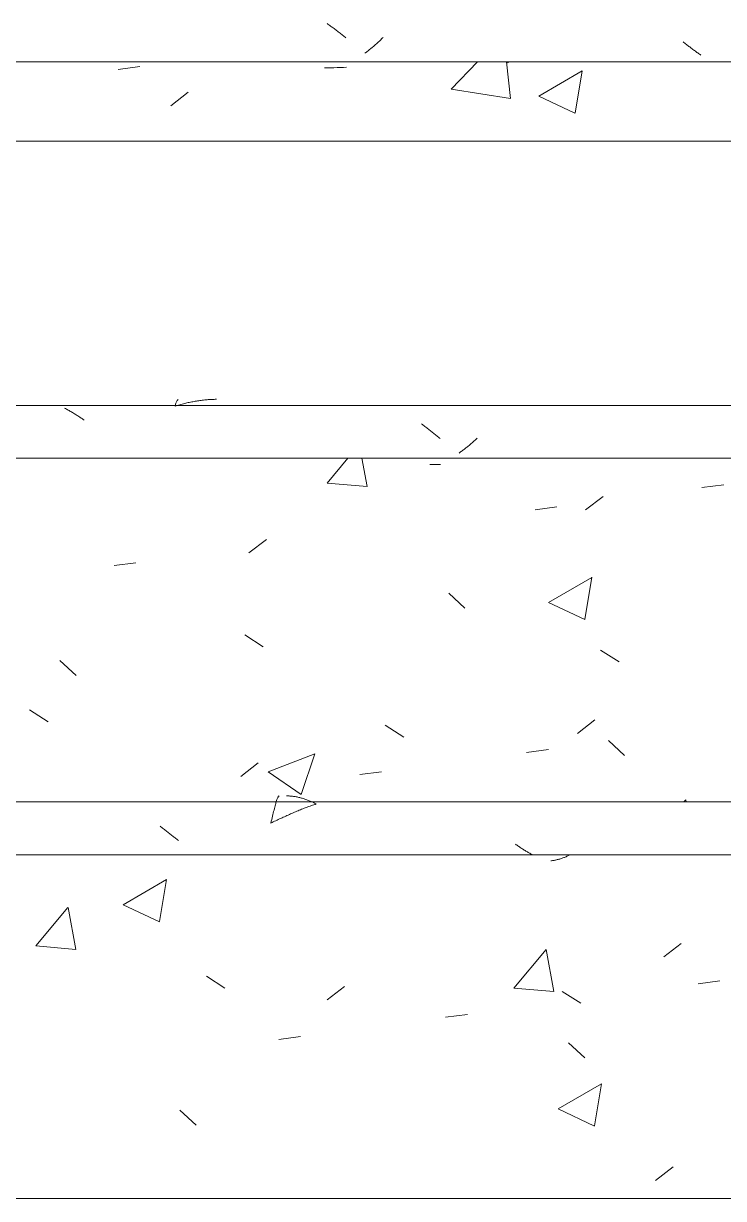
# Model space of a CAD drawing. Header units: millimetres. Extents: x -20608 to 106651, y -8981 to 93550.
# Drawn here: x 87563.2 to 87828.1, y -450 to -5.5 of the extents above; entities that cross this region are included whole.
import ezdxf

# ---------------------------------------------------------------- set-up
doc = ezdxf.new("R2010")
doc.units = ezdxf.units.MM
doc.linetypes.add('Grid Line', pattern=[14, 10, -2, 0, -2])
for name, color, linetype, lineweight in [('NET CAT', 3, 'Continuous', 5), ('NET THAY 1', 41, 'Continuous', 5), ('NET-THAY', 2, 'Continuous', 9), ('TRUC', 225, 'Continuous', 5)]:
    doc.layers.add(name, color=color, linetype=linetype, lineweight=lineweight)

# ---------------------------------------------------------------- blocks, each defined once
blk = doc.blocks.new('FP_396-MẶT ĐỨNG 1-14')
at = {"layer": 'NET THAY 1'}
for p, q in [((87659.83, -297.74), (87659.72, -297.83)), ((87659.93, -297.69), (87659.83, -297.74)), ((87663.04, -297.68), (87662.71, -297.67)), ((87663.38, -297.7), (87663.04, -297.68)), ((87663.71, -297.71), (87663.38, -297.7)), ((87664.04, -297.74), (87663.71, -297.71)), ((87664.38, -297.77), (87664.04, -297.74)), ((87664.71, -297.8), (87664.38, -297.77)), ((87665.04, -297.84), (87664.71, -297.8)), ((87658.26, -302), (87658.13, -302.52)), ((87658.39, -301.5), (87658.26, -302)), ((87658.51, -301.03), (87658.39, -301.5)), ((87658.63, -300.59), (87658.51, -301.03)), ((87658.75, -300.17), (87658.63, -300.59)), ((87658.87, -299.79), (87658.75, -300.17)), ((87658.98, -299.43), (87658.87, -299.79)), ((87659.09, -299.1), (87658.98, -299.43)), ((87659.2, -298.81), (87659.09, -299.1)), ((87659.31, -298.54), (87659.2, -298.81)), ((87659.41, -298.31), (87659.31, -298.54)), ((87659.52, -298.12), (87659.41, -298.31)), ((87659.62, -297.96), (87659.52, -298.12)), ((87659.72, -297.83), (87659.62, -297.96)), ((87665.38, -297.88), (87665.04, -297.84)), ((87665.71, -297.93), (87665.38, -297.88)), ((87666.04, -297.99), (87665.71, -297.93)), ((87666.38, -298.05), (87666.04, -297.99)), ((87666.71, -298.11), (87666.38, -298.05)), ((87667.04, -298.18), (87666.71, -298.11)), ((87667.38, -298.26), (87667.04, -298.18)), ((87667.71, -298.34), (87667.38, -298.26)), ((87668.04, -298.42), (87667.71, -298.34)), ((87668.37, -298.51), (87668.04, -298.42)), ((87668.7, -298.61), (87668.37, -298.51)), ((87669.04, -298.71), (87668.7, -298.61)), ((87669.37, -298.81), (87669.04, -298.71)), ((87669.7, -298.92), (87669.37, -298.81)), ((87669.85, -302.22), (87669.39, -302.4)), ((87670.03, -299.03), (87669.7, -298.92)), ((87670.31, -302.05), (87669.85, -302.22)), ((87670.36, -299.15), (87670.03, -299.03)), ((87670.77, -301.88), (87670.31, -302.05)), ((87670.69, -299.28), (87670.36, -299.15)), ((87671.02, -299.4), (87670.69, -299.28)), ((87671.23, -301.71), (87670.77, -301.88)), ((87671.35, -299.54), (87671.02, -299.4)), ((87671.68, -301.54), (87671.23, -301.71)), ((87671.68, -299.67), (87671.35, -299.54)), ((87672.01, -299.81), (87671.68, -299.67)), ((87672.14, -301.38), (87671.68, -301.54)), ((87672.34, -299.96), (87672.01, -299.81)), ((87672.6, -301.21), (87672.14, -301.38)), ((87672.67, -300.11), (87672.34, -299.96)), ((87673.06, -301.06), (87672.6, -301.21)), ((87672.99, -300.26), (87672.67, -300.11)), ((87673.32, -300.42), (87672.99, -300.26)), ((87673.52, -300.9), (87673.06, -301.06)), ((87673.65, -300.58), (87673.32, -300.42)), ((87673.97, -300.75), (87673.52, -300.9)), ((87673.97, -300.75), (87673.65, -300.58)), ((87657.12, -306.67), (87656.96, -307.31)), ((87657.27, -306.03), (87657.12, -306.67)), ((87657.43, -305.4), (87657.27, -306.03)), ((87657.58, -304.79), (87657.43, -305.4)), ((87657.72, -304.2), (87657.58, -304.79)), ((87657.86, -303.62), (87657.72, -304.2)), ((87658, -303.06), (87657.86, -303.62)), ((87658.13, -302.52), (87658, -303.06)), ((87659.62, -306.63), (87659.15, -306.85)), ((87660.09, -306.42), (87659.62, -306.63)), ((87660.56, -306.2), (87660.09, -306.42)), ((87661.03, -305.98), (87660.56, -306.2)), ((87661.5, -305.77), (87661.03, -305.98)), ((87661.96, -305.56), (87661.5, -305.77)), ((87662.43, -305.34), (87661.96, -305.56)), ((87662.9, -305.13), (87662.43, -305.34)), ((87663.36, -304.93), (87662.9, -305.13)), ((87663.83, -304.72), (87663.36, -304.93)), ((87664.3, -304.51), (87663.83, -304.72)), ((87664.76, -304.31), (87664.3, -304.51)), ((87665.23, -304.11), (87664.76, -304.31)), ((87665.69, -303.91), (87665.23, -304.11)), ((87666.15, -303.72), (87665.69, -303.91)), ((87666.62, -303.52), (87666.15, -303.72)), ((87667.08, -303.33), (87666.62, -303.52)), ((87667.54, -303.14), (87667.08, -303.33)), ((87668, -302.95), (87667.54, -303.14)), ((87668.46, -302.77), (87668, -302.95)), ((87668.93, -302.58), (87668.46, -302.77)), ((87669.39, -302.4), (87668.93, -302.58)), ((87615.23, -309.38), (87614.91, -309.12)), ((87615.55, -309.63), (87615.23, -309.38)), ((87615.87, -309.88), (87615.55, -309.63)), ((87616.19, -310.13), (87615.87, -309.88)), ((87616.51, -310.38), (87616.19, -310.13)), ((87616.83, -310.64), (87616.51, -310.38)), ((87617.15, -310.89), (87616.83, -310.64)), ((87617.46, -311.14), (87617.15, -310.89)), ((87617.78, -311.39), (87617.46, -311.14)), ((87656.96, -307.31), (87656.79, -307.96)), ((87657.26, -307.74), (87656.79, -307.96)), ((87657.74, -307.52), (87657.26, -307.74)), ((87658.21, -307.29), (87657.74, -307.52)), ((87658.68, -307.07), (87658.21, -307.29)), ((87659.15, -306.85), (87658.68, -307.07)), ((87618.09, -311.64), (87617.78, -311.39)), ((87618.41, -311.89), (87618.09, -311.64)), ((87618.72, -312.14), (87618.41, -311.89)), ((87619.04, -312.39), (87618.72, -312.14)), ((87619.35, -312.64), (87619.04, -312.39)), ((87619.66, -312.88), (87619.35, -312.64)), ((87619.97, -313.13), (87619.66, -312.88)), ((87620.28, -313.37), (87619.97, -313.13)), ((87620.6, -313.61), (87620.28, -313.37)), ((87620.91, -313.85), (87620.6, -313.61)), ((87621.21, -314.09), (87620.91, -313.85)), ((87621.52, -314.33), (87621.21, -314.09)), ((87621.83, -314.56), (87621.52, -314.33)), ((87749.67, -316.15), (87749.36, -315.93)), ((87749.97, -316.37), (87749.67, -316.15)), ((87750.28, -316.58), (87749.97, -316.37)), ((87750.58, -316.79), (87750.28, -316.58)), ((87750.88, -317), (87750.58, -316.79)), ((87751.18, -317.21), (87750.88, -317)), ((87751.48, -317.41), (87751.18, -317.21)), ((87751.78, -317.61), (87751.48, -317.41)), ((87752.08, -317.81), (87751.78, -317.61)), ((87752.38, -318), (87752.08, -317.81)), ((87752.68, -318.19), (87752.38, -318)), ((87752.98, -318.38), (87752.68, -318.19)), ((87753.28, -318.56), (87752.98, -318.38)), ((87753.58, -318.74), (87753.28, -318.56)), ((87753.88, -318.92), (87753.58, -318.74)), ((87754.17, -319.09), (87753.88, -318.92)), ((87754.47, -319.26), (87754.17, -319.09)), ((87754.77, -319.42), (87754.47, -319.26)), ((87755.06, -319.59), (87754.77, -319.42)), ((87755.36, -319.74), (87755.06, -319.59)), ((87755.65, -319.89), (87755.36, -319.74)), ((87755.95, -320.04), (87755.65, -319.89)), ((87770.01, -319.98), (87769.71, -320.13)), ((87763.03, -322.21), (87762.72, -322.24)), ((87763.33, -322.17), (87763.03, -322.21)), ((87763.64, -322.13), (87763.33, -322.17)), ((87763.95, -322.08), (87763.64, -322.13)), ((87764.25, -322.02), (87763.95, -322.08)), ((87764.56, -321.96), (87764.25, -322.02)), ((87764.86, -321.89), (87764.56, -321.96)), ((87765.17, -321.82), (87764.86, -321.89)), ((87765.47, -321.75), (87765.17, -321.82)), ((87765.78, -321.66), (87765.47, -321.75)), ((87766.08, -321.58), (87765.78, -321.66)), ((87766.39, -321.48), (87766.08, -321.58)), ((87766.69, -321.39), (87766.39, -321.48)), ((87766.99, -321.28), (87766.69, -321.39)), ((87767.3, -321.17), (87766.99, -321.28)), ((87767.6, -321.06), (87767.3, -321.17)), ((87767.9, -320.94), (87767.6, -321.06)), ((87768.21, -320.82), (87767.9, -320.94)), ((87768.51, -320.69), (87768.21, -320.82)), ((87768.81, -320.56), (87768.51, -320.69)), ((87769.11, -320.42), (87768.81, -320.56)), ((87769.41, -320.28), (87769.11, -320.42)), ((87769.71, -320.13), (87769.41, -320.28))]:
    blk.add_line(p, q, dxfattribs=at)
at = {"layer": 'NET THAY 1', "color": 7}
for p, q in [((89109.69, -300), (87327.26, -300)), ((87327.26, -320), (89109.69, -320))]:
    blk.add_line(p, q, dxfattribs=at)
blk = doc.blocks.new('FP_397-MẶT ĐỨNG 1-14')
at = {"layer": 'NET THAY 1', "color": 7}
for p, q in [((89074.01, -150), (87327.26, -150)), ((87327.26, -170), (89074.01, -170))]:
    blk.add_line(p, q, dxfattribs=at)
at = {"layer": 'NET THAY 1'}
for p, q in [((87579.11, -151.17), (87578.77, -151)), ((87620.68, -149.84), (87620.56, -150.24)), ((87621.01, -150.11), (87620.56, -150.24)), ((87620.79, -149.48), (87620.68, -149.84)), ((87620.91, -149.14), (87620.79, -149.48)), ((87621.02, -148.84), (87620.91, -149.14)), ((87621.46, -149.97), (87621.01, -150.11)), ((87621.13, -148.57), (87621.02, -148.84)), ((87621.23, -148.33), (87621.13, -148.57)), ((87621.34, -148.13), (87621.23, -148.33)), ((87621.45, -147.97), (87621.34, -148.13)), ((87621.55, -147.84), (87621.45, -147.97)), ((87621.91, -149.84), (87621.46, -149.97)), ((87621.65, -147.75), (87621.55, -147.84)), ((87621.75, -147.69), (87621.65, -147.75)), ((87622.36, -149.72), (87621.91, -149.84)), ((87622.81, -149.6), (87622.36, -149.72)), ((87623.26, -149.48), (87622.81, -149.6)), ((87623.71, -149.36), (87623.26, -149.48)), ((87624.16, -149.25), (87623.71, -149.36)), ((87624.61, -149.14), (87624.16, -149.25)), ((87625.06, -149.04), (87624.61, -149.14)), ((87625.51, -148.93), (87625.06, -149.04)), ((87625.96, -148.84), (87625.51, -148.93)), ((87626.41, -148.74), (87625.96, -148.84)), ((87626.85, -148.65), (87626.41, -148.74)), ((87627.3, -148.57), (87626.85, -148.65)), ((87627.75, -148.48), (87627.3, -148.57)), ((87628.2, -148.41), (87627.75, -148.48)), ((87628.64, -148.33), (87628.2, -148.41)), ((87629.09, -148.26), (87628.64, -148.33)), ((87629.54, -148.19), (87629.09, -148.26)), ((87629.98, -148.13), (87629.54, -148.19)), ((87630.43, -148.07), (87629.98, -148.13)), ((87630.88, -148.02), (87630.43, -148.07)), ((87631.32, -147.97), (87630.88, -148.02)), ((87631.77, -147.92), (87631.32, -147.97)), ((87632.21, -147.88), (87631.77, -147.92)), ((87632.66, -147.84), (87632.21, -147.88)), ((87633.11, -147.8), (87632.66, -147.84)), ((87633.55, -147.77), (87633.11, -147.8)), ((87634, -147.75), (87633.55, -147.77)), ((87634.44, -147.72), (87634, -147.75)), ((87634.89, -147.7), (87634.44, -147.72)), ((87635.34, -147.69), (87634.89, -147.7)), ((87635.78, -147.68), (87635.34, -147.69)), ((87636.23, -147.67), (87635.78, -147.68)), ((87579.45, -151.35), (87579.11, -151.17)), ((87579.79, -151.53), (87579.45, -151.35)), ((87580.13, -151.72), (87579.79, -151.53)), ((87580.47, -151.91), (87580.13, -151.72)), ((87580.81, -152.1), (87580.47, -151.91)), ((87581.15, -152.29), (87580.81, -152.1)), ((87581.49, -152.49), (87581.15, -152.29)), ((87581.82, -152.69), (87581.49, -152.49)), ((87582.16, -152.9), (87581.82, -152.69)), ((87582.5, -153.11), (87582.16, -152.9)), ((87582.83, -153.32), (87582.5, -153.11)), ((87583.17, -153.53), (87582.83, -153.32)), ((87583.5, -153.75), (87583.17, -153.53)), ((87583.83, -153.97), (87583.5, -153.75)), ((87584.17, -154.19), (87583.83, -153.97)), ((87584.5, -154.41), (87584.17, -154.19)), ((87584.83, -154.64), (87584.5, -154.41)), ((87585.16, -154.86), (87584.83, -154.64)), ((87585.5, -155.1), (87585.16, -154.86)), ((87585.83, -155.33), (87585.5, -155.1)), ((87586.16, -155.56), (87585.83, -155.33)), ((87714.15, -157.25), (87713.82, -157)), ((87714.47, -157.49), (87714.15, -157.25)), ((87714.8, -157.74), (87714.47, -157.49)), ((87715.12, -157.99), (87714.8, -157.74)), ((87715.44, -158.24), (87715.12, -157.99)), ((87715.77, -158.49), (87715.44, -158.24)), ((87716.09, -158.74), (87715.77, -158.49)), ((87716.41, -158.99), (87716.09, -158.74)), ((87716.73, -159.24), (87716.41, -158.99)), ((87717.05, -159.5), (87716.73, -159.24)), ((87717.37, -159.75), (87717.05, -159.5)), ((87717.69, -160), (87717.37, -159.75)), ((87718.01, -160.25), (87717.69, -160)), ((87718.33, -160.5), (87718.01, -160.25)), ((87718.65, -160.76), (87718.33, -160.5)), ((87718.96, -161.01), (87718.65, -160.76)), ((87719.28, -161.26), (87718.96, -161.01)), ((87719.6, -161.51), (87719.28, -161.26)), ((87719.91, -161.76), (87719.6, -161.51)), ((87720.23, -162.01), (87719.91, -161.76)), ((87720.54, -162.26), (87720.23, -162.01)), ((87720.85, -162.51), (87720.54, -162.26)), ((87732.64, -164.41), (87732.35, -164.66)), ((87732.93, -164.17), (87732.64, -164.41)), ((87733.21, -163.92), (87732.93, -164.17)), ((87733.5, -163.67), (87733.21, -163.92)), ((87733.78, -163.42), (87733.5, -163.67)), ((87734.06, -163.17), (87733.78, -163.42)), ((87734.35, -162.91), (87734.06, -163.17)), ((87734.63, -162.66), (87734.35, -162.91)), ((87734.91, -162.4), (87734.63, -162.66)), ((87728.28, -167.8), (87727.99, -168)), ((87728.58, -167.59), (87728.28, -167.8)), ((87728.87, -167.39), (87728.58, -167.59)), ((87729.16, -167.17), (87728.87, -167.39)), ((87729.46, -166.96), (87729.16, -167.17)), ((87729.75, -166.74), (87729.46, -166.96)), ((87730.04, -166.52), (87729.75, -166.74)), ((87730.33, -166.3), (87730.04, -166.52)), ((87730.62, -166.07), (87730.33, -166.3)), ((87730.91, -165.84), (87730.62, -166.07)), ((87731.2, -165.61), (87730.91, -165.84)), ((87731.49, -165.37), (87731.2, -165.61)), ((87731.78, -165.14), (87731.49, -165.37)), ((87732.07, -164.9), (87731.78, -165.14)), ((87732.35, -164.66), (87732.07, -164.9)), ((87718.3, -172.32), (87716.98, -172.33)), ((87719.62, -172.31), (87718.3, -172.32)), ((87720.94, -172.3), (87719.62, -172.31))]:
    blk.add_line(p, q, dxfattribs=at)
blk = doc.blocks.new('FP_398-MẶT ĐỨNG 1-14')
at = {"layer": 'NET THAY 1'}
for p, q in [((87678.41, -5.74), (87678.08, -5.51)), ((87678.74, -5.98), (87678.41, -5.74)), ((87679.07, -6.22), (87678.74, -5.98)), ((87679.4, -6.46), (87679.07, -6.22)), ((87679.73, -6.71), (87679.4, -6.46)), ((87680.05, -6.95), (87679.73, -6.71)), ((87680.38, -7.19), (87680.05, -6.95)), ((87680.7, -7.44), (87680.38, -7.19)), ((87681.03, -7.69), (87680.7, -7.44)), ((87681.35, -7.94), (87681.03, -7.69)), ((87681.68, -8.19), (87681.35, -7.94)), ((87682, -8.44), (87681.68, -8.19)), ((87682.32, -8.69), (87682, -8.44)), ((87682.65, -8.94), (87682.32, -8.69)), ((87682.97, -9.19), (87682.65, -8.94)), ((87683.29, -9.44), (87682.97, -9.19)), ((87683.61, -9.69), (87683.29, -9.44)), ((87683.93, -9.95), (87683.61, -9.69)), ((87684.25, -10.2), (87683.93, -9.95)), ((87684.56, -10.45), (87684.25, -10.2)), ((87684.88, -10.7), (87684.56, -10.45)), ((87685.2, -10.95), (87684.88, -10.7)), ((87696.73, -13.17), (87696.45, -13.42)), ((87697.02, -12.92), (87696.73, -13.17)), ((87697.3, -12.66), (87697.02, -12.92)), ((87697.58, -12.4), (87697.3, -12.66)), ((87697.86, -12.15), (87697.58, -12.4)), ((87698.14, -11.89), (87697.86, -12.15)), ((87698.42, -11.63), (87698.14, -11.89)), ((87698.7, -11.37), (87698.42, -11.63)), ((87698.98, -11.11), (87698.7, -11.37)), ((87699.25, -10.85), (87698.98, -11.11)), ((87813.1, -12.7), (87812.78, -12.45)), ((87813.41, -12.94), (87813.1, -12.7)), ((87813.72, -13.19), (87813.41, -12.94)), ((87814.03, -13.43), (87813.72, -13.19)), ((87692.71, -16.52), (87692.42, -16.75)), ((87693, -16.3), (87692.71, -16.52)), ((87693.29, -16.07), (87693, -16.3)), ((87693.58, -15.84), (87693.29, -16.07)), ((87693.87, -15.61), (87693.58, -15.84)), ((87694.16, -15.38), (87693.87, -15.61)), ((87694.45, -15.14), (87694.16, -15.38)), ((87694.74, -14.9), (87694.45, -15.14)), ((87695.02, -14.66), (87694.74, -14.9)), ((87695.31, -14.42), (87695.02, -14.66)), ((87695.6, -14.17), (87695.31, -14.42)), ((87695.88, -13.92), (87695.6, -14.17)), ((87696.17, -13.67), (87695.88, -13.92)), ((87696.45, -13.42), (87696.17, -13.67)), ((87814.34, -13.67), (87814.03, -13.43)), ((87814.65, -13.91), (87814.34, -13.67)), ((87814.96, -14.15), (87814.65, -13.91)), ((87815.27, -14.39), (87814.96, -14.15)), ((87815.58, -14.62), (87815.27, -14.39)), ((87815.88, -14.85), (87815.58, -14.62)), ((87816.19, -15.09), (87815.88, -14.85)), ((87816.5, -15.31), (87816.19, -15.09)), ((87816.8, -15.54), (87816.5, -15.31)), ((87817.11, -15.77), (87816.8, -15.54)), ((87817.41, -15.99), (87817.11, -15.77)), ((87817.72, -16.21), (87817.41, -15.99)), ((87818.02, -16.42), (87817.72, -16.21)), ((87818.32, -16.64), (87818.02, -16.42)), ((87818.63, -16.85), (87818.32, -16.64)), ((87818.93, -17.06), (87818.63, -16.85)), ((87819.23, -17.26), (87818.93, -17.06)), ((87819.53, -17.46), (87819.23, -17.26)), ((87680.64, -22.22), (87679.44, -22.24)), ((87681.84, -22.19), (87680.64, -22.22)), ((87683.04, -22.16), (87681.84, -22.19)), ((87684.25, -22.13), (87683.04, -22.16)), ((87685.45, -22.09), (87684.25, -22.13)), ((87678.24, -22.26), (87677.04, -22.28)), ((87679.44, -22.24), (87678.24, -22.26))]:
    blk.add_line(p, q, dxfattribs=at)
at = {"layer": 'NET THAY 1', "color": 7}
blk.add_line((87327.26, -20), (89038.33, -20), dxfattribs=at)
blk = doc.blocks.new('ALC1807-ASCENT PLAZA-TANG 1_2_rvt-1-MẶT ĐỨNG 1-14')
at = {"layer": 'NET THAY 1'}
h = blk.add_hatch(dxfattribs=at)
h.set_pattern_fill('FP_25', color=256, style=0, pattern_type=2)
h.set_pattern_definition([(50.201, (86446.06, -450), (180.891, -15.939), [18.994, -208.937]), (354.964, (86446.06, -450), (34.991, -191.057), [15.133, -166.459]), (100.379, (86461.13, -451.33), (145.898, 175.118), [16.186, -178.049]), (30.177, (86446.06, -450), (164.569, -77.289), [18.949, -208.435]), (334.843, (86446.06, -450), (-32, -191.588), [15.151, -166.663]), (80.518, (86459.78, -456.43), (196.568, 114.3), [16.187, -178.055]), (46.388, (86446.06, -399.2), (269.155, -42.042), [28.478, -313.258]), (96.589, (86468.5, -402.7), (235.72, 247.426), [24.283, -267.11]), (351.122, (86446.06, -399.2), (235.72, 247.426), [22.702, -249.717]), (21.137, (86471.28, -411.9), (150.539, -102.265), [18.932, -208.254]), (325.811, (86471.28, -411.9), (61.362, 184.188), [15.166, -166.823]), (71.574, (86483.82, -420.42), (211.902, 81.922), [16.178, -177.963]), (37.697, (86446.06, -450), (3.0672, 84.5549), [8.345, -156.525, 8.345, -161.076, -167.524]), (37.697, (86446.06, -450), (3.0672, 84.5549), [-334.29, 8.345, -159.18]), (7.553, (86446.06, -450), (66.3455, 100.181), [8.324, -88.028, 8.324, -152.346, -63.688]), (7.553, (86446.06, -450), (66.3455, 100.181), [-257.02, 8.324, -55.364]), (327.315, (86434.81, -450), (134.6288, -5.7283), [8.34, -54.84, 8.34, -188.781, -261.564]), (327.315, (86434.81, -450), (134.6288, -5.7283), [-260.3, 8.34, -253.224]), (317.297, (86364.6, -450), (147.0774, 25.428), [8.35, -73.882, 8.35, -122.715, -185.971]), (317.297, (86364.6, -450), (147.0774, 25.428), [-213.297, 8.35, -177.621])])
h.paths.add_polyline_path([(87327.26, -50), (89037.14, -50), (89037.14, -20), (87327.26, -20)], flags=0)
h = blk.add_hatch(dxfattribs=at)
h.set_pattern_fill('FP_24', color=256, style=0, pattern_type=2)
h.set_pattern_definition([(50.201, (86481.74, -450), (180.891, -15.939), [18.994, -208.937]), (354.964, (86481.74, -450), (34.991, -191.057), [15.133, -166.459]), (100.379, (86496.81, -451.33), (145.898, 175.118), [16.186, -178.049]), (30.177, (86481.74, -450), (164.569, -77.289), [18.949, -208.435]), (334.843, (86481.74, -450), (-32, -191.588), [15.151, -166.663]), (80.518, (86495.46, -456.43), (196.568, 114.3), [16.187, -178.055]), (46.388, (86481.74, -399.2), (269.155, -42.042), [28.478, -313.258]), (96.589, (86504.17, -402.7), (235.72, 247.426), [24.283, -267.11]), (351.122, (86481.74, -399.2), (235.72, 247.426), [22.702, -249.717]), (21.137, (86506.96, -411.9), (150.539, -102.265), [18.932, -208.254]), (325.811, (86506.96, -411.9), (61.362, 184.188), [15.166, -166.823]), (71.574, (86519.5, -420.42), (211.902, 81.922), [16.178, -177.963]), (37.697, (86481.74, -450), (3.0672, 84.5549), [8.345, -156.525, 8.345, -161.076, -167.524]), (37.697, (86481.74, -450), (3.0672, 84.5549), [-334.29, 8.345, -159.18]), (7.553, (86481.74, -450), (66.3455, 100.181), [8.324, -88.028, 8.324, -152.346, -63.688]), (7.553, (86481.74, -450), (66.3455, 100.181), [-257.02, 8.324, -55.364]), (327.315, (86470.49, -450), (134.6288, -5.7283), [8.34, -54.84, 8.34, -188.781, -261.564]), (327.315, (86470.49, -450), (134.6288, -5.7283), [-260.3, 8.34, -253.224]), (317.297, (86400.28, -450), (147.0774, 25.428), [8.35, -73.882, 8.35, -122.715, -185.971]), (317.297, (86400.28, -450), (147.0774, 25.428), [-213.297, 8.35, -177.621])])
h.paths.add_polyline_path([(87327.26, -300), (89072.82, -300), (89072.57, -170), (87327.26, -170)], flags=0)
h = blk.add_hatch(dxfattribs=at)
h.set_pattern_fill('FP_23', color=256, style=0, pattern_type=2)
h.set_pattern_definition([(50.201, (86517.42, -450), (180.891, -15.939), [18.994, -208.937]), (354.964, (86517.42, -450), (34.991, -191.057), [15.133, -166.459]), (100.379, (86532.5, -451.33), (145.898, 175.118), [16.186, -178.049]), (30.177, (86517.42, -450), (164.569, -77.289), [18.949, -208.435]), (334.843, (86517.42, -450), (-32, -191.588), [15.151, -166.663]), (80.518, (86531.14, -456.43), (196.568, 114.3), [16.187, -178.055]), (46.388, (86517.42, -399.2), (269.155, -42.042), [28.478, -313.258]), (96.589, (86539.85, -402.7), (235.72, 247.426), [24.283, -267.11]), (351.122, (86517.42, -399.2), (235.72, 247.426), [22.702, -249.717]), (21.137, (86542.64, -411.9), (150.539, -102.265), [18.932, -208.254]), (325.811, (86542.64, -411.9), (61.362, 184.188), [15.166, -166.823]), (71.574, (86555.18, -420.42), (211.902, 81.922), [16.178, -177.963]), (37.697, (86517.42, -450), (3.0672, 84.5549), [8.345, -156.525, 8.345, -161.076, -167.524]), (37.697, (86517.42, -450), (3.0672, 84.5549), [-334.29, 8.345, -159.18]), (7.553, (86517.42, -450), (66.3455, 100.181), [8.324, -88.028, 8.324, -152.346, -63.688]), (7.553, (86517.42, -450), (66.3455, 100.181), [-257.02, 8.324, -55.364]), (327.315, (86506.17, -450), (134.6288, -5.7283), [8.34, -54.84, 8.34, -188.781, -261.564]), (327.315, (86506.17, -450), (134.6288, -5.7283), [-260.3, 8.34, -253.224]), (317.297, (86435.96, -450), (147.0774, 25.428), [8.35, -73.882, 8.35, -122.715, -185.971]), (317.297, (86435.96, -450), (147.0774, 25.428), [-213.297, 8.35, -177.621])])
h.paths.add_polyline_path([(87327.26, -450), (89108.5, -450), (89108.5, -320), (87327.26, -320), (87327.26, -426.03)], flags=0)
at = {"layer": 'NET-THAY', "color": 10}
blk.add_line((-20508.1, -450), (99538.03, -450), dxfattribs=at)
at = {"layer": 'NET THAY 1', "color": 7}
for name in ['FP_398-MẶT ĐỨNG 1-14', 'FP_397-MẶT ĐỨNG 1-14', 'FP_396-MẶT ĐỨNG 1-14']:
    blk.add_blockref(name, (0, 0), dxfattribs=at)

msp = doc.modelspace()

# ---------------------------------------------------------------- linework, layer by layer
at = {"layer": 'NET CAT'}
msp.add_lwpolyline([(-20508.1, -450), (99538.03, -450)], dxfattribs=at)
at = {"layer": 'NET-THAY'}
msp.add_line((87327.26, -50), (89039.52, -50), dxfattribs=at)
at = {"layer": 'TRUC', "linetype": 'Grid Line', "ltscale": 50}
msp.add_line((-20508.1, -450), (99538.03, -450), dxfattribs=at)

# ---------------------------------------------------------------- block references
at = {"lineweight": 5}
msp.add_blockref('ALC1807-ASCENT PLAZA-TANG 1_2_rvt-1-MẶT ĐỨNG 1-14', (0, 0), dxfattribs=at)

doc.saveas('drawing.dxf')
